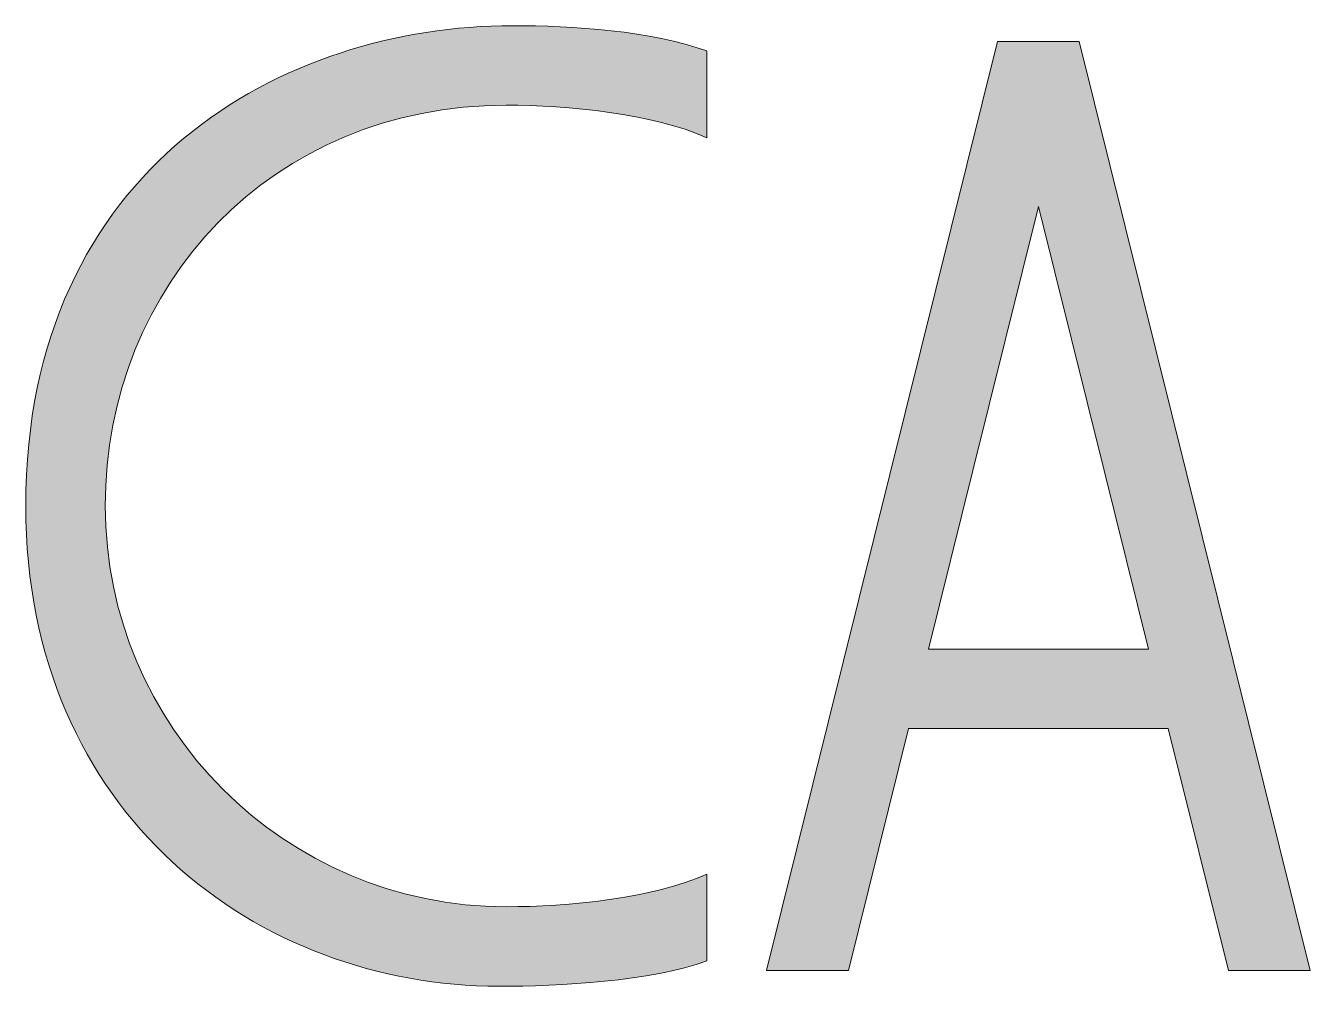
# Model space of a CAD drawing. Extents: x 198 to 882, y -171 to -47.
# Drawn here: x 198.2 to 312, y -132.2 to -47.1 of the extents above; entities that cross this region are included whole.
import ezdxf

# ---------------------------------------------------------------- set-up
doc = ezdxf.new("R2010")
doc.units = 0
doc.header["$MEASUREMENT"] = 0
doc.layers.add('Camada 1', color=7, linetype='Continuous', lineweight=0)

# ---------------------------------------------------------------- blocks, each defined once
blk = doc.blocks.new('Block_0')
at = {"layer": 'Camada 1', "true_color": 0x151515, "transparency": 33554687}
h = blk.add_hatch(color=250, dxfattribs=at)
h.dxf.hatch_style = 2
edge = h.paths.add_edge_path()
edge.add_spline(control_points=[(240.76, -54.13), (220.01, -54.13), (205.23, -70.07), (205.23, -89.66), (205.23, -109.25), (221.17, -125.19), (240.76, -125.19), (246.2, -125.19), (253.79, -124.47), (258.54, -122.31), (258.54, -122.31), (258.54, -130), (258.54, -130), (253.66, -131.81), (245.41, -132.24), (240.13, -132.24), (218.83, -132.24), (198.18, -117.03), (198.18, -89.66), (198.18, -59.55), (221.11, -47.08), (241.32, -47.08), (246.59, -47.08), (253.66, -47.52), (258.54, -49.32), (258.54, -49.32), (258.54, -57.01), (258.54, -57.01), (253.79, -54.85), (246.2, -54.13), (240.76, -54.13), (240.76, -54.13), (240.76, -54.13), (240.76, -54.13)], knot_values=[0, 0, 0, 0, 1, 1, 1, 2, 2, 2, 3, 3, 3, 4, 4, 4, 5, 5, 5, 6, 6, 6, 7, 7, 7, 8, 8, 8, 9, 9, 9, 10, 10, 10, 11, 11, 11, 11], degree=3, periodic=0)
h = blk.add_hatch(color=250, dxfattribs=at)
h.dxf.hatch_style = 2
edge = h.paths.add_edge_path()
edge.add_spline(control_points=[(278.18, -102.35), (278.18, -102.35), (282.11, -86.51), (282.11, -86.51), (282.11, -86.51), (282.11, -86.51), (282.11, -86.51), (282.11, -86.51), (287.93, -63.1), (287.93, -63.1), (287.93, -63.1), (293.75, -86.51), (293.75, -86.51), (293.75, -86.51), (297.69, -102.35), (297.69, -102.35), (297.69, -102.35), (278.18, -102.35), (278.18, -102.35)], knot_values=[0, 0, 0, 0, 1, 1, 1, 2, 2, 2, 3, 3, 3, 4, 4, 4, 5, 5, 5, 6, 6, 6, 6], degree=3, periodic=0)
edge = h.paths.add_edge_path()
edge.add_spline(control_points=[(304.77, -130.84), (304.77, -130.84), (312.03, -130.84), (312.03, -130.84), (312.03, -130.84), (291.56, -48.48), (291.56, -48.48), (291.56, -48.48), (284.3, -48.48), (284.3, -48.48), (284.3, -48.48), (263.83, -130.84), (263.83, -130.84), (263.83, -130.84), (271.1, -130.84), (271.1, -130.84), (271.1, -130.84), (276.42, -109.4), (276.42, -109.4), (276.42, -109.4), (299.44, -109.4), (299.44, -109.4), (299.44, -109.4), (304.77, -130.84), (304.77, -130.84)], knot_values=[0, 0, 0, 0, 1, 1, 1, 2, 2, 2, 3, 3, 3, 4, 4, 4, 5, 5, 5, 6, 6, 6, 7, 7, 7, 8, 8, 8, 8], degree=3, periodic=0)
at = {"layer": 'Camada 1'}
for points, knots in [([(240.76, -54.13), (220.01, -54.13), (205.23, -70.07), (205.23, -89.66), (205.23, -109.25), (221.17, -125.19), (240.76, -125.19), (246.2, -125.19), (253.79, -124.47), (258.54, -122.31), (258.54, -122.31), (258.54, -130), (258.54, -130), (253.66, -131.81), (245.41, -132.24), (240.13, -132.24), (218.83, -132.24), (198.18, -117.03), (198.18, -89.66), (198.18, -59.55), (221.11, -47.08), (241.32, -47.08), (246.59, -47.08), (253.66, -47.52), (258.54, -49.32), (258.54, -49.32), (258.54, -57.01), (258.54, -57.01), (253.79, -54.85), (246.2, -54.13), (240.76, -54.13), (240.76, -54.13), (240.76, -54.13), (240.76, -54.13)], [0, 0, 0, 0, 1, 1, 1, 2, 2, 2, 3, 3, 3, 4, 4, 4, 5, 5, 5, 6, 6, 6, 7, 7, 7, 8, 8, 8, 9, 9, 9, 10, 10, 10, 11, 11, 11, 11]), ([(304.77, -130.84), (304.77, -130.84), (312.03, -130.84), (312.03, -130.84), (312.03, -130.84), (291.56, -48.48), (291.56, -48.48), (291.56, -48.48), (284.3, -48.48), (284.3, -48.48), (284.3, -48.48), (263.83, -130.84), (263.83, -130.84), (263.83, -130.84), (271.1, -130.84), (271.1, -130.84), (271.1, -130.84), (276.42, -109.4), (276.42, -109.4), (276.42, -109.4), (299.44, -109.4), (299.44, -109.4), (299.44, -109.4), (304.77, -130.84), (304.77, -130.84)], [0, 0, 0, 0, 1, 1, 1, 2, 2, 2, 3, 3, 3, 4, 4, 4, 5, 5, 5, 6, 6, 6, 7, 7, 7, 8, 8, 8, 8]), ([(278.18, -102.35), (278.18, -102.35), (282.11, -86.51), (282.11, -86.51), (282.11, -86.51), (282.11, -86.51), (282.11, -86.51), (282.11, -86.51), (287.93, -63.1), (287.93, -63.1), (287.93, -63.1), (293.75, -86.51), (293.75, -86.51), (293.75, -86.51), (297.69, -102.35), (297.69, -102.35), (297.69, -102.35), (278.18, -102.35), (278.18, -102.35)], [0, 0, 0, 0, 1, 1, 1, 2, 2, 2, 3, 3, 3, 4, 4, 4, 5, 5, 5, 6, 6, 6, 6])]:
    blk.add_open_spline(points, degree=3, knots=knots, dxfattribs=at)

msp = doc.modelspace()

# ---------------------------------------------------------------- block references
at = {"layer": 'Camada 1'}
msp.add_blockref('Block_0', (0, 0), dxfattribs=at)

doc.saveas('drawing.dxf')
